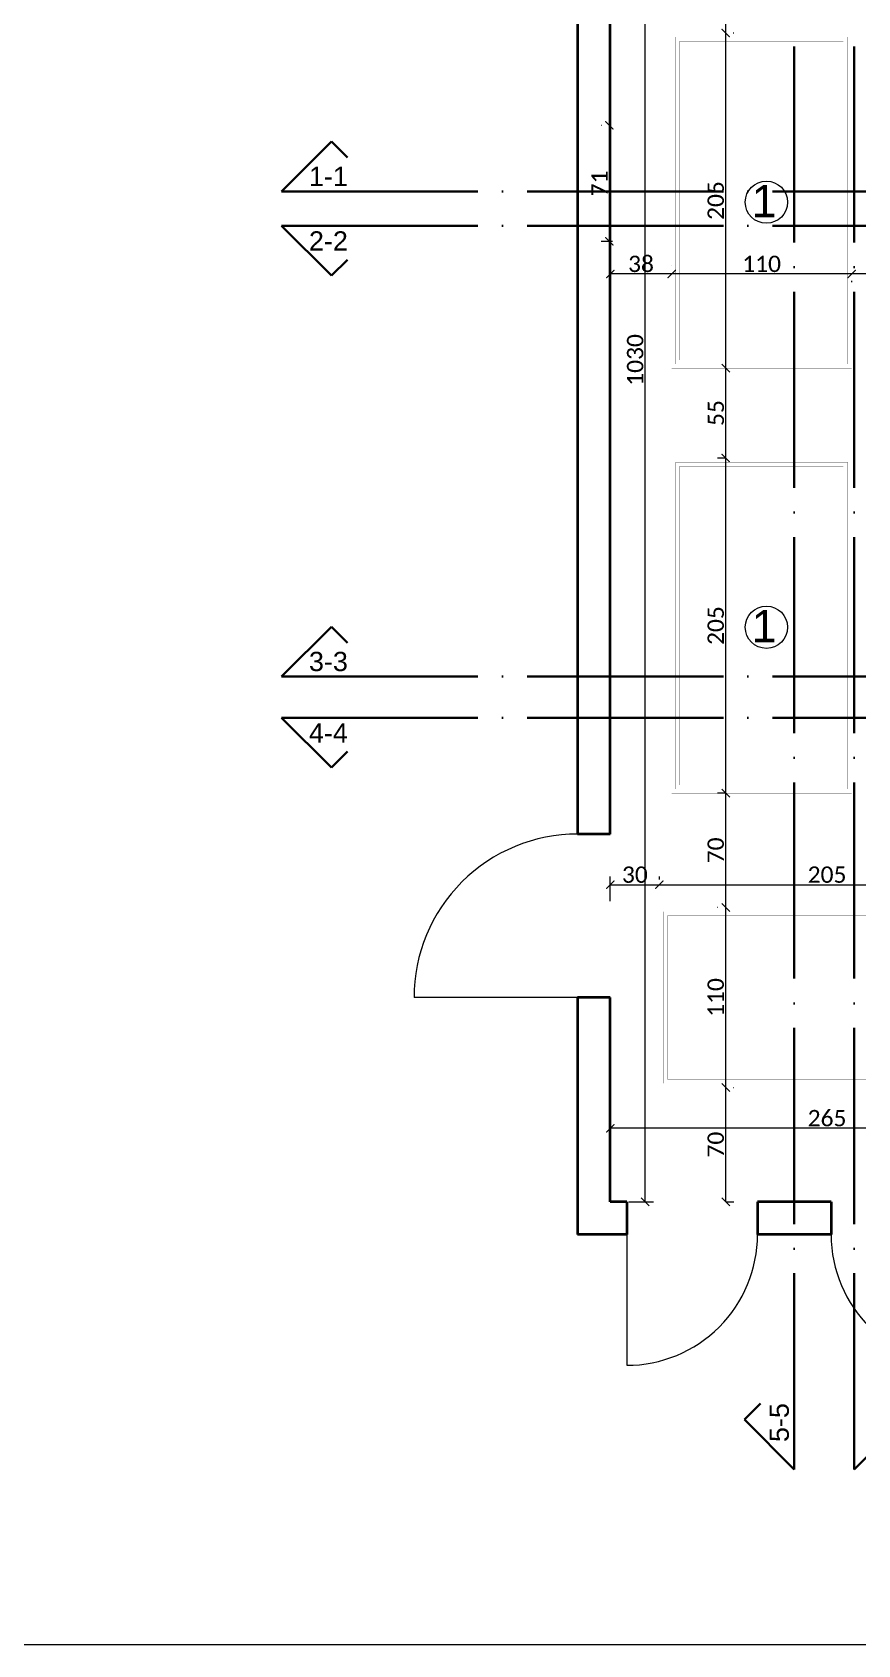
# Model space of a CAD drawing. Header units: centimetres. Extents: x -26724 to 60145, y -23645 to 6771.
# Drawn here: x -367 to 138, y 4039 to 5025 of the extents above; entities that cross this region are included whole.
import ezdxf

# ---------------------------------------------------------------- set-up
doc = ezdxf.new("R2010")
doc.units = ezdxf.units.CM
doc.linetypes.add('ACAD_ISO04W100', pattern=[30, 24, -3, 0, -3])
doc.linetypes.add('DALEKOVOD_VN', pattern=[5, 2.5, -2.5])
for name, color, linetype, lineweight in [('2.IZGLED', 7, 'Continuous', 13), ('4.KOTE', 88, 'Continuous', 15), ('vrata', 83, 'Continuous', 18), ('zid', 7, 'Continuous', 40)]:
    doc.layers.add(name, color=color, linetype=linetype, lineweight=lineweight)
doc.layers.add('IZGLED 2', color=253, linetype='Continuous', lineweight=9, true_color=0x828282)
doc.styles.add('0.15', font='arial.ttf', dxfattribs={"height": 0.15})
doc.styles.get("Standard").update_dxf_attribs({"font": 'calibri.ttf'})
doc.dimstyles.new('ja 1 50', dxfattribs={"dimtxt": 10, "dimasz": 5, "dimexe": 5, "dimexo": 5, "dimgap": 1, "dimtad": 1, "dimdec": 0, "dimtxsty": 'Standard', "dimblk": 'ARCHTICK', "dimcen": 2.5, "dimclrd": 256, "dimclrt": 7, "dimadec": 0, "dimazin": 0, "dimtfac": 1, "dimtdec": 0, "dimtix": 1, "dimtmove": 1, "dimatfit": 3, "dimldrblk": 'ARCHTICK', "dimfxl": 10, "dimfxlon": 1, "dimlwd": 0, "dimlwe": 9, "dimarcsym": 0})

# ---------------------------------------------------------------- blocks, each defined once
blk = doc.blocks.new('_ArchTick')
at = {"color": 0, "linetype": 'ByBlock', "const_width": 0.15}
blk.add_lwpolyline([(-0.5, -0.5), (0.5, 0.5)], dxfattribs=at)
blk = doc.blocks.new('*D2298')
at = {"layer": '4.KOTE', "color": 0, "lineweight": 9, "transparency": 16777216}
for p, q in [((-13.31, 4344.98), (-13.31, 4359.98)), ((251.69, 4344.98), (251.69, 4359.98))]:
    blk.add_line(p, q, dxfattribs=at)
at = {"layer": '4.KOTE', "lineweight": 0, "transparency": 16777216}
blk.add_line((251.69, 4354.98), (-13.31, 4354.98), dxfattribs=at)
at = {"layer": 'Defpoints', "color": 0, "transparency": 16777216}
for p in [(-13.31, 4354.98), (-13.31, 4309.96), (251.69, 4310.05, -0.78)]:
    blk.add_point(p, dxfattribs=at)
at = {"layer": '4.KOTE', "lineweight": 0, "transparency": 16777216, "xscale": 5, "yscale": 5, "zscale": 5, "rotation": 180}
blk.add_blockref('_ArchTick', (-13.31, 4354.98), dxfattribs=at)
at = {"layer": '4.KOTE', "lineweight": 0, "transparency": 16777216, "xscale": 5, "yscale": 5, "zscale": 5}
blk.add_blockref('_ArchTick', (251.69, 4354.98), dxfattribs=at)
at = {"layer": '4.KOTE', "color": 7, "transparency": 16777216, "insert": (119.19, 4361.11), "char_height": 10, "attachment_point": 5}
blk.add_mtext('265', dxfattribs=at)
blk = doc.blocks.new('*D2299')
at = {"layer": '4.KOTE', "color": 0, "lineweight": 9, "transparency": 16777216}
for p, q in [((-1.98, 5339.96), (13.02, 5339.96)), ((-1.98, 4309.96), (13.02, 4309.96))]:
    blk.add_line(p, q, dxfattribs=at)
at = {"layer": '4.KOTE', "lineweight": 0, "transparency": 16777216}
blk.add_line((8.02, 4309.96), (8.02, 5339.96), dxfattribs=at)
at = {"layer": 'Defpoints', "color": 0, "transparency": 16777216}
for p in [(-13.31, 5339.96), (8.02, 5339.96), (-13.31, 4309.96)]:
    blk.add_point(p, dxfattribs=at)
at = {"layer": '4.KOTE', "lineweight": 0, "transparency": 16777216, "xscale": 5, "yscale": 5, "zscale": 5}
for p, rotation in [((8.02, 5339.96), 90), ((8.02, 4309.96), 270)]:
    blk.add_blockref('_ArchTick', p, dxfattribs=dict(at, rotation=rotation))
at = {"layer": '4.KOTE', "color": 7, "transparency": 16777216, "insert": (1.89, 4824.96), "char_height": 10, "attachment_point": 5, "rotation": 90}
blk.add_mtext('1030', dxfattribs=at)
blk = doc.blocks.new('*D2376')
at = {"layer": '4.KOTE', "color": 0, "lineweight": 9, "transparency": 16777216}
for p, q in [((-13.31, 4493.95), (-13.31, 4508.95)), ((16.69, 4507.14), (16.69, 4508.95))]:
    blk.add_line(p, q, dxfattribs=at)
at = {"layer": '4.KOTE', "lineweight": 0, "transparency": 16777216}
blk.add_line((-13.31, 4503.95), (16.69, 4503.95), dxfattribs=at)
at = {"layer": 'Defpoints', "color": 0, "transparency": 16777216}
for p in [(16.69, 4503.95), (-13.31, 4434.96), (16.69, 4434.96, 608.35)]:
    blk.add_point(p, dxfattribs=at)
at = {"layer": '4.KOTE', "lineweight": 0, "transparency": 16777216, "xscale": 5, "yscale": 5, "zscale": 5, "rotation": 180}
blk.add_blockref('_ArchTick', (-13.31, 4503.95), dxfattribs=at)
at = {"layer": '4.KOTE', "lineweight": 0, "transparency": 16777216, "xscale": 5, "yscale": 5, "zscale": 5}
blk.add_blockref('_ArchTick', (16.69, 4503.95), dxfattribs=at)
at = {"layer": '4.KOTE', "color": 7, "transparency": 16777216, "insert": (1.69, 4510.07), "char_height": 10, "attachment_point": 5}
blk.add_mtext('30', dxfattribs=at)
blk = doc.blocks.new('*D2377')
at = {"layer": '4.KOTE', "color": 0, "lineweight": 9, "transparency": 16777216}
for p, q in [((16.69, 4507.14), (16.69, 4508.95)), ((221.69, 4508.48), (221.69, 4508.95))]:
    blk.add_line(p, q, dxfattribs=at)
at = {"layer": '4.KOTE', "lineweight": 0, "transparency": 16777216}
blk.add_line((16.69, 4503.95), (221.69, 4503.95), dxfattribs=at)
at = {"layer": 'Defpoints', "color": 0, "transparency": 16777216}
for p in [(221.69, 4503.95), (221.69, 4489.96, 608.35), (16.69, 4434.96, 608.35)]:
    blk.add_point(p, dxfattribs=at)
at = {"layer": '4.KOTE', "lineweight": 0, "transparency": 16777216, "xscale": 5, "yscale": 5, "zscale": 5, "rotation": 180}
blk.add_blockref('_ArchTick', (16.69, 4503.95), dxfattribs=at)
at = {"layer": '4.KOTE', "lineweight": 0, "transparency": 16777216, "xscale": 5, "yscale": 5, "zscale": 5}
blk.add_blockref('_ArchTick', (221.69, 4503.95), dxfattribs=at)
at = {"layer": '4.KOTE', "color": 7, "transparency": 16777216, "insert": (119.19, 4510.07), "char_height": 10, "attachment_point": 5}
blk.add_mtext('205', dxfattribs=at)
blk = doc.blocks.new('*D2225')
at = {"layer": '4.KOTE', "lineweight": 0, "transparency": 16777216}
blk.add_line((57.28, 4309.96), (57.28, 4379.96), dxfattribs=at)
at = {"layer": '4.KOTE', "color": 0, "lineweight": 9, "transparency": 16777216}
for p, q in [((62.04, 4379.96), (62.28, 4379.96)), ((57.28, 4309.96), (62.28, 4309.96))]:
    blk.add_line(p, q, dxfattribs=at)
at = {"layer": 'Defpoints', "color": 0, "transparency": 16777216}
for p in [(52.69, 4379.96, 608.35), (57.28, 4379.96), (52.69, 4309.96)]:
    blk.add_point(p, dxfattribs=at)
at = {"layer": '4.KOTE', "lineweight": 0, "transparency": 16777216, "xscale": 5, "yscale": 5, "zscale": 5}
for p, rotation in [((57.28, 4379.96), 90), ((57.28, 4309.96), 270)]:
    blk.add_blockref('_ArchTick', p, dxfattribs=dict(at, rotation=rotation))
at = {"layer": '4.KOTE', "color": 7, "transparency": 16777216, "insert": (51.16, 4344.96), "char_height": 10, "attachment_point": 5, "rotation": 90}
blk.add_mtext('70', dxfattribs=at)
blk = doc.blocks.new('*D2226')
at = {"layer": '4.KOTE', "color": 0, "lineweight": 9, "transparency": 16777216}
for p, q in [((52.4, 4489.96), (52.28, 4489.96)), ((62.04, 4379.96), (62.28, 4379.96))]:
    blk.add_line(p, q, dxfattribs=at)
at = {"layer": '4.KOTE', "lineweight": 0, "transparency": 16777216}
blk.add_line((57.28, 4379.96), (57.28, 4489.96), dxfattribs=at)
at = {"layer": 'Defpoints', "color": 0, "transparency": 16777216}
for p in [(57.28, 4489.96, 608.35), (57.28, 4489.96), (52.69, 4379.96, 608.35)]:
    blk.add_point(p, dxfattribs=at)
at = {"layer": '4.KOTE', "lineweight": 0, "transparency": 16777216, "xscale": 5, "yscale": 5, "zscale": 5}
for p, rotation in [((57.28, 4489.96), 90), ((57.28, 4379.96), 270)]:
    blk.add_blockref('_ArchTick', p, dxfattribs=dict(at, rotation=rotation))
at = {"layer": '4.KOTE', "color": 7, "transparency": 16777216, "insert": (51.16, 4434.96), "char_height": 10, "attachment_point": 5, "rotation": 90}
blk.add_mtext('110', dxfattribs=at)
blk = doc.blocks.new('*D2227')
at = {"layer": '4.KOTE', "color": 0, "lineweight": 9, "transparency": 16777216}
for p, q in [((57.28, 4559.96), (52.28, 4559.96)), ((52.4, 4489.96), (52.28, 4489.96))]:
    blk.add_line(p, q, dxfattribs=at)
at = {"layer": '4.KOTE', "lineweight": 0, "transparency": 16777216}
blk.add_line((57.28, 4489.96), (57.28, 4559.96), dxfattribs=at)
at = {"layer": 'Defpoints', "color": 0, "transparency": 16777216}
for p in [(57.28, 4559.96), (57.28, 4559.96), (57.28, 4489.96, 608.35)]:
    blk.add_point(p, dxfattribs=at)
at = {"layer": '4.KOTE', "lineweight": 0, "transparency": 16777216, "xscale": 5, "yscale": 5, "zscale": 5}
for p, rotation in [((57.28, 4559.96), 90), ((57.28, 4489.96), 270)]:
    blk.add_blockref('_ArchTick', p, dxfattribs=dict(at, rotation=rotation))
at = {"layer": '4.KOTE', "color": 7, "transparency": 16777216, "insert": (51.16, 4524.96), "char_height": 10, "attachment_point": 5, "rotation": 90}
blk.add_mtext('70', dxfattribs=at)
blk = doc.blocks.new('*D2228')
at = {"layer": '4.KOTE', "color": 0, "lineweight": 9, "transparency": 16777216}
for p, q in [((57.28, 4764.96), (52.28, 4764.96)), ((57.28, 4559.96), (52.28, 4559.96))]:
    blk.add_line(p, q, dxfattribs=at)
at = {"layer": '4.KOTE', "lineweight": 0, "transparency": 16777216}
blk.add_line((57.28, 4559.96), (57.28, 4764.96), dxfattribs=at)
at = {"layer": 'Defpoints', "color": 0, "transparency": 16777216}
for p in [(57.28, 4764.96), (57.28, 4764.96), (57.28, 4559.96)]:
    blk.add_point(p, dxfattribs=at)
at = {"layer": '4.KOTE', "lineweight": 0, "transparency": 16777216, "xscale": 5, "yscale": 5, "zscale": 5}
for p, rotation in [((57.28, 4764.96), 90), ((57.28, 4559.96), 270)]:
    blk.add_blockref('_ArchTick', p, dxfattribs=dict(at, rotation=rotation))
at = {"layer": '4.KOTE', "color": 7, "transparency": 16777216, "insert": (51.16, 4662.46), "char_height": 10, "attachment_point": 5, "rotation": 90}
blk.add_mtext('205', dxfattribs=at)
blk = doc.blocks.new('*D2229')
at = {"layer": '4.KOTE', "lineweight": 0, "transparency": 16777216}
blk.add_line((57.28, 4764.96), (57.28, 4819.96), dxfattribs=at)
at = {"layer": '4.KOTE', "color": 0, "lineweight": 9, "transparency": 16777216}
for p, q in [((62.11, 4819.96), (62.28, 4819.96)), ((57.28, 4764.96), (52.28, 4764.96))]:
    blk.add_line(p, q, dxfattribs=at)
at = {"layer": 'Defpoints', "color": 0, "transparency": 16777216}
for p in [(55.19, 4819.96, 608.35), (57.28, 4819.96), (57.28, 4764.96)]:
    blk.add_point(p, dxfattribs=at)
at = {"layer": '4.KOTE', "lineweight": 0, "transparency": 16777216, "xscale": 5, "yscale": 5, "zscale": 5}
for p, rotation in [((57.28, 4819.96), 90), ((57.28, 4764.96), 270)]:
    blk.add_blockref('_ArchTick', p, dxfattribs=dict(at, rotation=rotation))
at = {"layer": '4.KOTE', "color": 7, "transparency": 16777216, "insert": (51.21, 4792.46), "char_height": 10, "attachment_point": 5, "rotation": 90}
blk.add_mtext('55', dxfattribs=at)
blk = doc.blocks.new('*D2230')
at = {"layer": '4.KOTE', "lineweight": 0, "transparency": 16777216}
blk.add_line((57.28, 4819.96), (57.28, 5024.96), dxfattribs=at)
at = {"layer": '4.KOTE', "color": 0, "lineweight": 9, "transparency": 16777216}
for p, q in [((61.72, 5024.96), (62.28, 5024.96)), ((62.11, 4819.96), (62.28, 4819.96))]:
    blk.add_line(p, q, dxfattribs=at)
at = {"layer": 'Defpoints', "color": 0, "transparency": 16777216}
for p in [(39.53, 5024.96, 608.35), (57.28, 5024.96), (55.19, 4819.96, 608.35)]:
    blk.add_point(p, dxfattribs=at)
at = {"layer": '4.KOTE', "lineweight": 0, "transparency": 16777216, "xscale": 5, "yscale": 5, "zscale": 5}
for p, rotation in [((57.28, 5024.96), 90), ((57.28, 4819.96), 270)]:
    blk.add_blockref('_ArchTick', p, dxfattribs=dict(at, rotation=rotation))
at = {"layer": '4.KOTE', "color": 7, "transparency": 16777216, "insert": (51.16, 4922.46), "char_height": 10, "attachment_point": 5, "rotation": 90}
blk.add_mtext('205', dxfattribs=at)
blk = doc.blocks.new('*D2231')
at = {"layer": '4.KOTE', "lineweight": 0, "transparency": 16777216}
blk.add_line((57.28, 5024.96), (57.28, 5079.96), dxfattribs=at)
at = {"layer": '4.KOTE', "color": 0, "lineweight": 9, "transparency": 16777216}
for p, q in [((62.11, 5079.96), (62.28, 5079.96)), ((61.72, 5024.96), (62.28, 5024.96))]:
    blk.add_line(p, q, dxfattribs=at)
at = {"layer": 'Defpoints', "color": 0, "transparency": 16777216}
for p in [(55.19, 5079.96, 608.35), (57.28, 5079.96), (39.53, 5024.96, 608.35)]:
    blk.add_point(p, dxfattribs=at)
at = {"layer": '4.KOTE', "lineweight": 0, "transparency": 16777216, "xscale": 5, "yscale": 5, "zscale": 5}
for p, rotation in [((57.28, 5079.96), 90), ((57.28, 5024.96), 270)]:
    blk.add_blockref('_ArchTick', p, dxfattribs=dict(at, rotation=rotation))
at = {"layer": '4.KOTE', "color": 7, "transparency": 16777216, "insert": (51.21, 5052.46), "char_height": 10, "attachment_point": 5, "rotation": 90}
blk.add_mtext('55', dxfattribs=at)
blk = doc.blocks.new('*D2382')
at = {"layer": '4.KOTE', "color": 0, "lineweight": 9, "transparency": 16777216}
for p, q in [((24.19, 4882.43), (24.19, 4882.55)), ((134.19, 4872.98), (134.19, 4872.55))]:
    blk.add_line(p, q, dxfattribs=at)
at = {"layer": '4.KOTE', "lineweight": 0, "transparency": 16777216}
blk.add_line((134.19, 4877.55), (24.19, 4877.55), dxfattribs=at)
at = {"layer": 'Defpoints', "color": 0, "transparency": 16777216}
for p in [(134.19, 4889.96, 608.35), (24.19, 4877.55, 608.35), (24.19, 4877.55)]:
    blk.add_point(p, dxfattribs=at)
at = {"layer": '4.KOTE', "lineweight": 0, "transparency": 16777216, "xscale": 5, "yscale": 5, "zscale": 5, "rotation": 180}
blk.add_blockref('_ArchTick', (24.19, 4877.55), dxfattribs=at)
at = {"layer": '4.KOTE', "lineweight": 0, "transparency": 16777216, "xscale": 5, "yscale": 5, "zscale": 5}
blk.add_blockref('_ArchTick', (134.19, 4877.55), dxfattribs=at)
at = {"layer": '4.KOTE', "color": 7, "transparency": 16777216, "insert": (79.19, 4883.67), "char_height": 10, "attachment_point": 5}
blk.add_mtext('110', dxfattribs=at)
blk = doc.blocks.new('*D2383')
at = {"layer": '4.KOTE', "color": 0, "lineweight": 9, "transparency": 16777216}
for p, q in [((-13.31, 4877.55), (-13.31, 4882.55)), ((24.19, 4882.43), (24.19, 4882.55))]:
    blk.add_line(p, q, dxfattribs=at)
at = {"layer": '4.KOTE', "lineweight": 0, "transparency": 16777216}
blk.add_line((24.19, 4877.55), (-13.31, 4877.55), dxfattribs=at)
at = {"layer": 'Defpoints', "color": 0, "transparency": 16777216}
for p in [(-13.31, 4877.55), (24.19, 4877.55, 608.35), (-13.31, 4872.68)]:
    blk.add_point(p, dxfattribs=at)
at = {"layer": '4.KOTE', "lineweight": 0, "transparency": 16777216, "xscale": 5, "yscale": 5, "zscale": 5, "rotation": 180}
blk.add_blockref('_ArchTick', (-13.31, 4877.55), dxfattribs=at)
at = {"layer": '4.KOTE', "lineweight": 0, "transparency": 16777216, "xscale": 5, "yscale": 5, "zscale": 5}
blk.add_blockref('_ArchTick', (24.19, 4877.55), dxfattribs=at)
at = {"layer": '4.KOTE', "color": 7, "transparency": 16777216, "insert": (5.44, 4883.67), "char_height": 10, "attachment_point": 5}
blk.add_mtext('38', dxfattribs=at)
blk = doc.blocks.new('*D2384')
at = {"layer": '4.KOTE', "lineweight": 0, "transparency": 16777216}
blk.add_line((171.69, 4877.55), (134.19, 4877.55), dxfattribs=at)
at = {"layer": '4.KOTE', "color": 0, "lineweight": 9, "transparency": 16777216}
for p, q in [((134.19, 4873.4), (134.19, 4872.55)), ((171.69, 4873.39), (171.69, 4872.55))]:
    blk.add_line(p, q, dxfattribs=at)
at = {"layer": 'Defpoints', "color": 0, "transparency": 16777216}
for p in [(134.19, 4906.98, 608.35), (171.69, 4889.96, -310), (134.19, 4877.55)]:
    blk.add_point(p, dxfattribs=at)
at = {"layer": '4.KOTE', "lineweight": 0, "transparency": 16777216, "xscale": 5, "yscale": 5, "zscale": 5, "rotation": 180}
blk.add_blockref('_ArchTick', (134.19, 4877.55), dxfattribs=at)
at = {"layer": '4.KOTE', "lineweight": 0, "transparency": 16777216, "xscale": 5, "yscale": 5, "zscale": 5}
blk.add_blockref('_ArchTick', (171.69, 4877.55), dxfattribs=at)
at = {"layer": '4.KOTE', "color": 7, "transparency": 16777216, "insert": (152.94, 4883.67), "char_height": 10, "attachment_point": 5}
blk.add_mtext('37', dxfattribs=at)
blk = doc.blocks.new('*D2339')
at = {"layer": '4.KOTE', "color": 0, "lineweight": 9, "transparency": 16777216}
for p, q in [((-18.67, 4968.4), (-18.9, 4968.4)), ((-12.06, 4897.46), (-18.9, 4897.46))]:
    blk.add_line(p, q, dxfattribs=at)
at = {"layer": '4.KOTE', "lineweight": 0, "transparency": 16777216}
blk.add_line((-13.9, 4968.4), (-13.9, 4897.46), dxfattribs=at)
at = {"layer": 'Defpoints', "color": 0, "transparency": 16777216}
for p in [(-0.49, 4968.4, 1216.69), (-13.9, 4897.46), (604.19, 4897.46, 1216.69)]:
    blk.add_point(p, dxfattribs=at)
at = {"layer": '4.KOTE', "lineweight": 0, "transparency": 16777216, "xscale": 5, "yscale": 5, "zscale": 5}
for p, rotation in [((-13.9, 4968.4), 90), ((-13.9, 4897.46), 270)]:
    blk.add_blockref('_ArchTick', p, dxfattribs=dict(at, rotation=rotation))
at = {"layer": '4.KOTE', "color": 7, "transparency": 16777216, "insert": (-19.93, 4932.93), "char_height": 10, "attachment_point": 5, "rotation": 90}
blk.add_mtext('71', dxfattribs=at)
blk = doc.blocks.new('*D3066')
at = {"layer": '4.KOTE', "color": 0, "lineweight": 9, "transparency": 16777216}
for p, q in [((-19851.49, 4458.43), (-19866.49, 4458.43)), ((-19854.88, 4308.43), (-19866.49, 4308.43))]:
    blk.add_line(p, q, dxfattribs=at)
at = {"layer": '4.KOTE', "lineweight": 0, "transparency": 16777216}
blk.add_line((-19861.49, 4458.43), (-19861.49, 4308.43), dxfattribs=at)
at = {"layer": 'Defpoints', "color": 0, "lineweight": 50, "transparency": 16777216}
for p in [(0, 4458.43, 13.5), (-19861.49, 4308.43), (-19849.98, 4308.43, 13.5)]:
    blk.add_point(p, dxfattribs=at)
at = {"layer": '4.KOTE', "lineweight": 0, "transparency": 16777216, "xscale": 5, "yscale": 5, "zscale": 5}
for p, rotation in [((-19861.49, 4458.43), 90), ((-19861.49, 4308.43), 270)]:
    blk.add_blockref('_ArchTick', p, dxfattribs=dict(at, rotation=rotation))
at = {"layer": '4.KOTE', "color": 7, "transparency": 16777216, "insert": (-19867.61, 4383.43), "char_height": 10, "attachment_point": 5, "rotation": 90}
blk.add_mtext('150', dxfattribs=at)
blk = doc.blocks.new('*D3069')
at = {"layer": '4.KOTE', "color": 0, "lineweight": 9, "transparency": 16777216}
for p, q in [((-19656.35, 4628.46), (-19671.35, 4628.46)), ((-19666.35, 4563.46), (-19671.35, 4563.46))]:
    blk.add_line(p, q, dxfattribs=at)
at = {"layer": '4.KOTE', "lineweight": 0, "transparency": 16777216}
blk.add_line((-19666.35, 4628.46), (-19666.35, 4563.46), dxfattribs=at)
at = {"layer": 'Defpoints', "color": 0, "lineweight": 50, "transparency": 16777216}
for p in [(0, 4628.46, 40.5), (-19666.35, 4563.46), (-19666.35, 4563.46)]:
    blk.add_point(p, dxfattribs=at)
at = {"layer": '4.KOTE', "lineweight": 0, "transparency": 16777216, "xscale": 5, "yscale": 5, "zscale": 5}
for p, rotation in [((-19666.35, 4628.46), 90), ((-19666.35, 4563.46), 270)]:
    blk.add_blockref('_ArchTick', p, dxfattribs=dict(at, rotation=rotation))
at = {"layer": '4.KOTE', "color": 7, "transparency": 16777216, "insert": (-19672.47, 4595.96), "char_height": 10, "attachment_point": 5, "rotation": 90}
blk.add_mtext('65', dxfattribs=at)

msp = doc.modelspace()

# ---------------------------------------------------------------- linework, layer by layer
at = {"layer": '2.IZGLED'}
msp.add_lwpolyline([(-567.16, 4039.02), (-567.16, 5524.02), (1532.84, 5524.02), (1532.84, 4039.02), (-567.16, 4039.02)], dxfattribs=at)
at = {"layer": '2.IZGLED', "color": 116, "ltscale": 12, "true_color": 0x136734, "const_width": 0.1, "elevation": 608.35}
for points in [[(134.19, 5024.96), (134.19, 4819.96), (24.19, 4819.96), (24.19, 5024.96), (134.19, 5024.96)], [(16.69, 4489.96), (221.69, 4489.96), (221.69, 4379.96), (16.69, 4379.96), (16.69, 4489.96)]]:
    msp.add_lwpolyline(points, dxfattribs=at)
at = {"layer": '2.IZGLED', "color": 1, "linetype": 'DALEKOVOD_VN', "ltscale": 3, "const_width": 0.1, "elevation": 608.35}
for points in [[(131.69, 5022.46), (131.69, 4822.46), (26.69, 4822.46), (26.69, 5022.46)], [(19.19, 4487.46), (219.19, 4487.46), (219.19, 4382.46), (19.19, 4382.46)]]:
    msp.add_lwpolyline(points, close=True, dxfattribs=at)
at = {"layer": '2.IZGLED', "color": 116, "ltscale": 12, "true_color": 0x136734, "const_width": 0.1, "elevation": 608.35}
for points in [[(129.19, 5019.96), (129.19, 4824.96), (29.19, 4824.96), (29.19, 5019.96)], [(21.69, 4484.96), (216.69, 4484.96), (216.69, 4384.96), (21.69, 4384.96)]]:
    msp.add_lwpolyline(points, close=True, dxfattribs=at)
at = {"layer": '2.IZGLED', "color": 116, "ltscale": 12, "true_color": 0x136734, "const_width": 0.1}
msp.add_lwpolyline([(134.19, 4764.96), (134.19, 4559.96), (24.19, 4559.96), (24.19, 4764.96), (134.19, 4764.96)], dxfattribs=at)
at = {"layer": '2.IZGLED', "color": 1, "linetype": 'DALEKOVOD_VN', "ltscale": 3, "const_width": 0.1}
msp.add_lwpolyline([(131.69, 4762.46), (131.69, 4562.46), (26.69, 4562.46), (26.69, 4762.46)], close=True, dxfattribs=at)
at = {"layer": '2.IZGLED', "color": 116, "ltscale": 12, "true_color": 0x136734, "const_width": 0.1}
msp.add_lwpolyline([(129.19, 4759.96), (129.19, 4564.96), (29.19, 4564.96), (29.19, 4759.96)], close=True, dxfattribs=at)
at = {"layer": '4.KOTE', "color": 3}
for centre in [(82.13, 4921.45, 594.85), (82.13, 4661.45, -13.5)]:
    msp.add_circle(centre, 12.91, dxfattribs=at)
at = {"layer": 'IZGLED 2', "color": 5, "linetype": 'ACAD_ISO04W100', "lineweight": 35, "ltscale": 5}
for p, q in [((99.14, 4146.28), (99.14, 5489.49)), ((135.79, 4146.28), (135.79, 5489.49)), ((-214.31, 4928.05), (910.94, 4928.05)), ((-214.31, 4906.98), (910.94, 4906.98)), ((-214.31, 4631.3), (910.94, 4631.3)), ((-214.31, 4606.03), (910.94, 4606.03))]:
    msp.add_line(p, q, dxfattribs=at)
at = {"layer": 'IZGLED 2', "color": 5, "lineweight": 35}
for p, q in [((-214.31, 4928.05), (-183.86, 4958.5)), ((-174.09, 4948.73), (-183.86, 4958.5)), ((-214.31, 4906.98), (-183.86, 4876.52)), ((-174.09, 4886.29), (-183.86, 4876.52)), ((-214.31, 4631.3), (-183.86, 4661.75)), ((-174.09, 4651.98), (-183.86, 4661.75)), ((-214.31, 4606.03), (-183.86, 4575.58)), ((-174.09, 4585.35), (-183.86, 4575.58)), ((78.46, 4186.5), (68.69, 4176.73)), ((99.14, 4146.28), (68.69, 4176.73)), ((135.79, 4146.28), (166.25, 4176.73))]:
    msp.add_line(p, q, dxfattribs=at)
at = {"layer": 'vrata', "ltscale": 12}
for p, q in [((-33.31, 4434.96), (-133.31, 4434.96)), ((-3.31, 4289.96), (-3.31, 4209.96))]:
    msp.add_line(p, q, dxfattribs=at)
for centre, radius, start, end in [((-33.31, 4434.96), 100, 89.99989, 180), ((-3.31, 4289.96), 80, 270, 0.00021), ((201.69, 4289.96), 80, 180, 270)]:
    msp.add_arc(centre, radius, start, end, dxfattribs=at)
at = {"layer": 'zid', "ltscale": 12}
for p, q in [((-33.31, 5359.96), (-33.31, 4534.96)), ((-13.31, 4534.96), (-13.31, 5339.96)), ((-13.31, 4534.96), (-33.31, 4534.96, 0)), ((-13.31, 4434.96), (-33.31, 4434.96)), ((-33.31, 4434.96), (-33.31, 4289.96)), ((-13.31, 4309.96), (-13.31, 4434.96))]:
    msp.add_line(p, q, dxfattribs=at)
at = {"layer": 'zid'}
for p, q in [((-3.31, 4309.96), (-13.31, 4309.96)), ((-3.31, 4309.96, -100), (-3.31, 4289.96, 50)), ((76.69, 4309.96, -100), (76.69, 4289.96, 50)), ((121.69, 4309.96), (76.69, 4309.96)), ((121.69, 4309.96, -100), (121.69, 4289.96, 50)), ((-3.31, 4289.96), (-33.31, 4289.96)), ((121.69, 4289.96), (76.69, 4289.96))]:
    msp.add_line(p, q, dxfattribs=at)

# ---------------------------------------------------------------- texts
at = {"layer": 'IZGLED 2', "color": 5, "style": '0.15'}
for s, p in [('1-1', (-197.56, 4931.37)), ('2-2', (-197.56, 4891.87)), ('3-3', (-197.56, 4634.62)), ('4-4', (-197.56, 4590.92))]:
    msp.add_text(s, height=11.788, dxfattribs=at).set_placement(p)
at = {"layer": 'IZGLED 2', "color": 3, "style": '0.15'}
for p in [(73.05, 4912.26, 594.85), (73.05, 4652.26, -13.5)]:
    msp.add_text('1', height=19.65, dxfattribs=at).set_placement(p)
at = {"layer": 'IZGLED 2', "color": 5, "style": '0.15'}
msp.add_text('5-5', height=11.788, rotation=90, dxfattribs=at).set_placement((95.82, 4163.04))

# ---------------------------------------------------------------- dimensions: what is measured, and where the dimension line sits
at = {"layer": '4.KOTE'}
for base, p1, p2, picture, middle in [((8.02, 5339.96), (-13.31, 4309.96), (-13.31, 5339.96), '*D2299', (1.89, 4824.96)), ((57.28, 5079.96), (39.53, 5024.96, 608.35), (55.19, 5079.96, 608.35), '*D2231', (51.21, 5052.46)), ((57.28, 5024.96), (55.19, 4819.96, 608.35), (39.53, 5024.96, 608.35), '*D2230', (51.16, 4922.46)), ((-13.9, 4897.46), (-0.49, 4968.4, 1216.69), (604.19, 4897.46, 1216.69), '*D2339', (-19.93, 4932.93)), ((57.28, 4819.96), (57.28, 4764.96), (55.19, 4819.96, 608.35), '*D2229', (51.21, 4792.46)), ((57.28, 4764.96), (57.28, 4559.96), (57.28, 4764.96), '*D2228', (51.16, 4662.46)), ((-19666.35, 4563.46), (0, 4628.46, 40.5), (-19666.35, 4563.46), '*D3069', (-19672.47, 4595.96)), ((57.28, 4559.96), (57.28, 4489.96, 608.35), (57.28, 4559.96), '*D2227', (51.16, 4524.96)), ((57.28, 4489.96), (52.69, 4379.96, 608.35), (57.28, 4489.96, 608.35), '*D2226', (51.16, 4434.96)), ((-19861.49, 4308.43), (0, 4458.43, 13.5), (-19849.98, 4308.43, 13.5), '*D3066', (-19867.61, 4383.43)), ((57.28, 4379.96), (52.69, 4309.96), (52.69, 4379.96, 608.35), '*D2225', (51.16, 4344.96))]:
    dim = msp.add_linear_dim(base=base, p1=p1, p2=p2, angle=90, dimstyle='ja 1 50', dxfattribs=at)
    dim.commit()
    dim.dimension.update_dxf_attribs({"geometry": picture, "text_midpoint": middle})
for base, p1, p2, picture, middle in [((134.1927, 4877.5489), (171.6925, 4889.9636, -310), (134.1927, 4906.9766, 608.3459), '*D2384', (152.9426, 4883.672)), ((-13.3075, 4877.5489), (24.1927, 4877.5489, 608.3459), (-13.3075, 4872.6806), '*D2383', (5.4426, 4883.672)), ((24.19, 4877.55), (134.19, 4889.96, 608.35), (24.19, 4877.55, 608.35), '*D2382', (79.19, 4883.67)), ((16.69, 4503.95), (-13.31, 4434.96), (16.69, 4434.96, 608.35), '*D2376', (1.69, 4510.07)), ((221.69, 4503.95), (16.69, 4434.96, 608.35), (221.69, 4489.96, 608.35), '*D2377', (119.19, 4510.07)), ((-13.31, 4354.98), (251.69, 4310.05, -0.78), (-13.31, 4309.96), '*D2298', (119.19, 4361.11))]:
    dim = msp.add_linear_dim(base=base, p1=p1, p2=p2, dimstyle='ja 1 50', dxfattribs=at)
    dim.commit()
    dim.dimension.update_dxf_attribs({"geometry": picture, "text_midpoint": middle})

doc.saveas('drawing.dxf')
